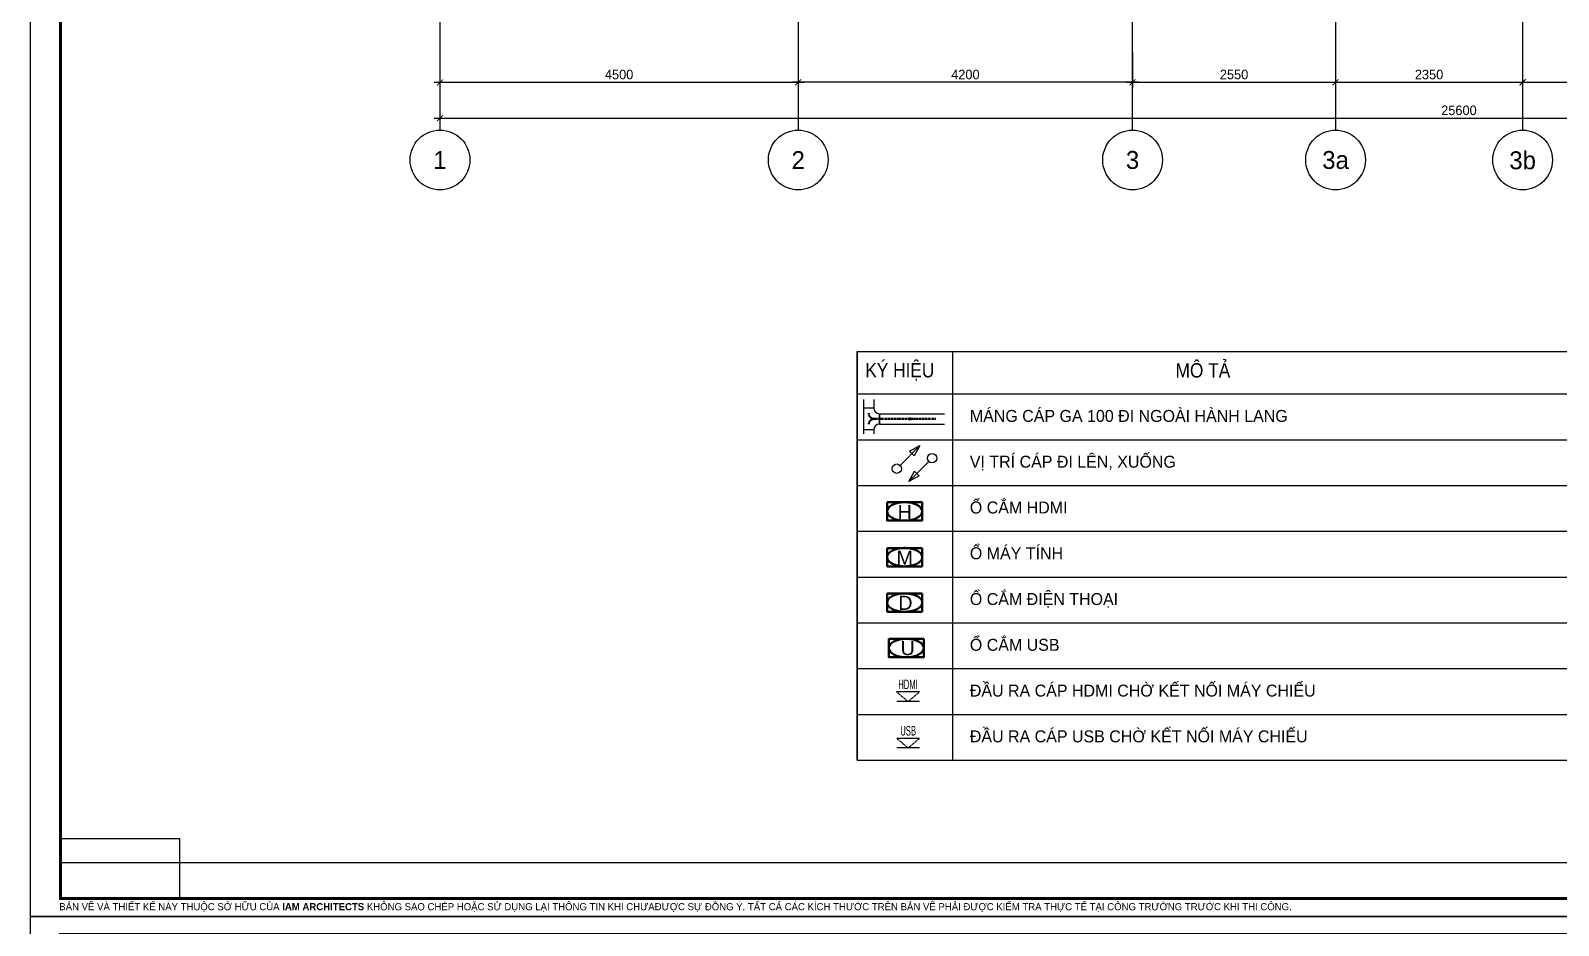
# Model space of a CAD drawing. Header units: inches. Extents: x 1721084 to 1854744, y 225101 to 488646.
# Drawn here: x 1721084 to 1740277, y 256489 to 267726 of the extents above; entities that cross this region are included whole.
import ezdxf
from ezdxf.enums import TextEntityAlignment as Align

# ---------------------------------------------------------------- set-up
doc = ezdxf.new("R2010")
doc.units = ezdxf.units.IN
doc.header["$MEASUREMENT"] = 0
for name, pattern in [('DASHED', [19.05, 12.7, -6.35]), ('X-PL-T4$0$X-GRID-TYPICAL$0$CENTER2', [1.125, 0.75, -0.125, 0.125, -0.125]), ('XR-EX-P-03$0$HIDDEN', [9.525, 6.35, -3.175])]:
    doc.linetypes.add(name, pattern=pattern)
for name, color, linetype in [('0-Khungten', 255, 'Continuous'), ('A-ANNO-DIM 100', 252, 'Continuous'), ('I.A.M TITLEBLOCK - A2 -H$0$A-TBLK-TEXT', 250, 'Continuous'), ('mang', 5, 'Continuous'), ('PN', 2, 'Continuous'), ('SYMBOL', 1, 'Continuous'), ('TEXT', 9, 'Continuous'), ('X-PL-T4$0$A-XREF', 250, 'Continuous'), ('X-PL-T4$0$X-GRID-TYPICAL$0$A-ANNO-DIM 75', 250, 'Continuous'), ('X-PL-T4$0$X-GRID-TYPICAL$0$A-GRID', 250, 'X-PL-T4$0$X-GRID-TYPICAL$0$CENTER2'), ('X-PL-T4$0$X-GRID-TYPICAL$0$A-GRID-SYMB', 250, 'Continuous'), ('X-PL-T4$0$X-PL-T4$0$A-XREF', 250, 'Continuous'), ('Xref$0$noi that13-5-2008$0$ID-FURN-ROOM-N', 6, 'Continuous')]:
    doc.layers.add(name, color=color, linetype=linetype)
for name, color, linetype, lineweight in [('TTLL', 252, 'DASHED', 50), ('XR-EX-P-03$0$OAP040__', 4, 'Continuous', 25), ('XR-EX-P-03$0$OAP6444_COM_E', 30, 'Continuous', 25)]:
    doc.layers.add(name, color=color, linetype=linetype, lineweight=lineweight)
doc.styles.add('I.A.M TITLEBLOCK - A2 -H$0$TITLE BLOCK', font='arial.ttf')
doc.styles.add('VNCC-text khungdam', font='vhblack.ttf')
doc.styles.add('VNCC-VnAvantH', font='vhavan.ttf')
doc.styles.add('X-PL-T4$0$X-GRID-TYPICAL$0$HDUNGARC', font='vn_vni.shx')
doc.styles.add('X-PL-T4$0$X-GRID-TYPICAL$0$SYMBTEXT', font='VAVON_.TTF')
doc.styles.add('XR-EX-P-03$0$Standard', font='arial.ttf')
doc.styles.add('XR-EX-P-03$0$Vn-Vni', font='vn_vni.shx', dxfattribs={"width": 0.75})
doc.styles.add('Xref$0$noi that13-5-2008$0$Arial', font='arial.ttf')
doc.dimstyles.new('X-PL-T4$0$X-GRID-TYPICAL$0$DIM-75', dxfattribs={"dimscale": 75, "dimtxt": 1.6, "dimasz": 1, "dimexe": 1, "dimexo": 1, "dimgap": 0.5, "dimtad": 1, "dimdec": 0, "dimzin": 0, "dimdsep": 46, "dimtxsty": 'X-PL-T4$0$X-GRID-TYPICAL$0$HDUNGARC', "dimblk": 'X-PL-T4$0$X-GRID-TYPICAL$0$_ArchTick', "dimcen": 2, "dimdle": 1, "dimclrd": 256, "dimclre": 9, "dimclrt": 3, "dimadec": 0, "dimazin": 0, "dimtfac": 1, "dimtdec": 0, "dimtix": 1, "dimtmove": 2, "dimatfit": 2, "dimfxl": 1, "dimtolj": 1, "dimtzin": 0, "dimarcsym": 2})

# ---------------------------------------------------------------- blocks, each defined once
blk = doc.blocks.new('X-PL-T4$0$X-GRID-TYPICAL$0$SYMB-GRID')
blk.add_circle((0, 0), 5)
at = {"color": 2, "style": 'X-PL-T4$0$X-GRID-TYPICAL$0$SYMBTEXT', "flags": 4}
blk.add_attdef('NUM', text='', height=3, dxfattribs=at).set_placement((0, 0), align=Align.MIDDLE)
blk = doc.blocks.new('X-PL-T4$0$X-GRID-TYPICAL$0$_ArchTick')
at = {"color": 0, "linetype": 'ByBlock', "const_width": 0.15}
blk.add_lwpolyline([(-0.5, -0.48), (0.5, 0.52)], dxfattribs=at)
blk = doc.blocks.new('*D448')
at = {"layer": 'Defpoints', "color": 0, "transparency": 16777216}
for p in [(0, -2600), (4500, -2600), (4500, -3050)]:
    blk.add_point(p, dxfattribs=at)
at = {"layer": 'X-PL-T4$0$X-GRID-TYPICAL$0$A-ANNO-DIM 75', "color": 9, "lineweight": -2, "transparency": 16777216}
for p, q in [((0, -2675), (0, -3125)), ((4500, -2675), (4500, -3125))]:
    blk.add_line(p, q, dxfattribs=at)
at = {"layer": 'X-PL-T4$0$X-GRID-TYPICAL$0$A-ANNO-DIM 75', "lineweight": -2, "transparency": 16777216}
blk.add_line((-75, -3050), (4575, -3050), dxfattribs=at)
at = {"layer": 'X-PL-T4$0$X-GRID-TYPICAL$0$A-ANNO-DIM 75', "lineweight": -2, "transparency": 16777216, "xscale": 75, "yscale": 75, "zscale": 75, "rotation": 180}
blk.add_blockref('X-PL-T4$0$X-GRID-TYPICAL$0$_ArchTick', (0, -3050), dxfattribs=at)
at = {"layer": 'X-PL-T4$0$X-GRID-TYPICAL$0$A-ANNO-DIM 75', "lineweight": -2, "transparency": 16777216, "xscale": 75, "yscale": 75, "zscale": 75}
blk.add_blockref('X-PL-T4$0$X-GRID-TYPICAL$0$_ArchTick', (4500, -3050), dxfattribs=at)
at = {"layer": 'X-PL-T4$0$X-GRID-TYPICAL$0$A-ANNO-DIM 75', "color": 3, "transparency": 16777216, "insert": (2250, -2952.5), "char_height": 120, "attachment_point": 5, "style": 'X-PL-T4$0$X-GRID-TYPICAL$0$HDUNGARC'}
blk.add_mtext('\\A1;4500', dxfattribs=at)
blk = doc.blocks.new('*D449')
at = {"layer": 'Defpoints', "color": 0, "transparency": 16777216}
for p in [(8700, -2600), (11250, -2600), (11250, -3050)]:
    blk.add_point(p, dxfattribs=at)
at = {"layer": 'X-PL-T4$0$X-GRID-TYPICAL$0$A-ANNO-DIM 75', "color": 9, "lineweight": -2, "transparency": 16777216}
for p, q in [((8700, -2675), (8700, -3125)), ((11250, -2675), (11250, -3125))]:
    blk.add_line(p, q, dxfattribs=at)
at = {"layer": 'X-PL-T4$0$X-GRID-TYPICAL$0$A-ANNO-DIM 75', "lineweight": -2, "transparency": 16777216}
blk.add_line((8625, -3050), (11325, -3050), dxfattribs=at)
at = {"layer": 'X-PL-T4$0$X-GRID-TYPICAL$0$A-ANNO-DIM 75', "lineweight": -2, "transparency": 16777216, "xscale": 75, "yscale": 75, "zscale": 75, "rotation": 180}
blk.add_blockref('X-PL-T4$0$X-GRID-TYPICAL$0$_ArchTick', (8700, -3050), dxfattribs=at)
at = {"layer": 'X-PL-T4$0$X-GRID-TYPICAL$0$A-ANNO-DIM 75', "lineweight": -2, "transparency": 16777216, "xscale": 75, "yscale": 75, "zscale": 75}
blk.add_blockref('X-PL-T4$0$X-GRID-TYPICAL$0$_ArchTick', (11250, -3050), dxfattribs=at)
at = {"layer": 'X-PL-T4$0$X-GRID-TYPICAL$0$A-ANNO-DIM 75', "color": 3, "transparency": 16777216, "insert": (9975, -2952.5), "char_height": 120, "attachment_point": 5, "style": 'X-PL-T4$0$X-GRID-TYPICAL$0$HDUNGARC'}
blk.add_mtext('\\A1;2550', dxfattribs=at)
blk = doc.blocks.new('*D452')
at = {"layer": 'Defpoints', "color": 0, "transparency": 16777216}
for p in [(0, -2600), (25600, -2600), (25600, -3500)]:
    blk.add_point(p, dxfattribs=at)
at = {"layer": 'X-PL-T4$0$X-GRID-TYPICAL$0$A-ANNO-DIM 75', "color": 9, "lineweight": -2, "transparency": 16777216}
for p, q in [((0, -2675), (0, -3575)), ((25600, -2675), (25600, -3575))]:
    blk.add_line(p, q, dxfattribs=at)
at = {"layer": 'X-PL-T4$0$X-GRID-TYPICAL$0$A-ANNO-DIM 75', "lineweight": -2, "transparency": 16777216}
blk.add_line((-75, -3500), (25675, -3500), dxfattribs=at)
at = {"layer": 'X-PL-T4$0$X-GRID-TYPICAL$0$A-ANNO-DIM 75', "lineweight": -2, "transparency": 16777216, "xscale": 75, "yscale": 75, "zscale": 75, "rotation": 180}
blk.add_blockref('X-PL-T4$0$X-GRID-TYPICAL$0$_ArchTick', (0, -3500), dxfattribs=at)
at = {"layer": 'X-PL-T4$0$X-GRID-TYPICAL$0$A-ANNO-DIM 75', "lineweight": -2, "transparency": 16777216, "xscale": 75, "yscale": 75, "zscale": 75}
blk.add_blockref('X-PL-T4$0$X-GRID-TYPICAL$0$_ArchTick', (25600, -3500), dxfattribs=at)
at = {"layer": 'X-PL-T4$0$X-GRID-TYPICAL$0$A-ANNO-DIM 75', "color": 3, "transparency": 16777216, "insert": (12800, -3402.5), "char_height": 120, "attachment_point": 5, "style": 'X-PL-T4$0$X-GRID-TYPICAL$0$HDUNGARC'}
blk.add_mtext('\\A1;25600', dxfattribs=at)
blk = doc.blocks.new('*D462')
at = {"layer": 'Defpoints', "color": 0, "transparency": 16777216}
for p in [(4500, -2600), (8700, -2600), (4500, -3050)]:
    blk.add_point(p, dxfattribs=at)
at = {"layer": 'X-PL-T4$0$X-GRID-TYPICAL$0$A-ANNO-DIM 75', "color": 9, "lineweight": -2, "transparency": 16777216}
for p, q in [((4500, -2675), (4500, -3125)), ((8700, -2675), (8700, -3125))]:
    blk.add_line(p, q, dxfattribs=at)
at = {"layer": 'X-PL-T4$0$X-GRID-TYPICAL$0$A-ANNO-DIM 75', "lineweight": -2, "transparency": 16777216}
blk.add_line((8775, -3050), (4425, -3050), dxfattribs=at)
at = {"layer": 'X-PL-T4$0$X-GRID-TYPICAL$0$A-ANNO-DIM 75', "lineweight": -2, "transparency": 16777216, "xscale": 75, "yscale": 75, "zscale": 75, "rotation": 180}
blk.add_blockref('X-PL-T4$0$X-GRID-TYPICAL$0$_ArchTick', (4500, -3050), dxfattribs=at)
at = {"layer": 'X-PL-T4$0$X-GRID-TYPICAL$0$A-ANNO-DIM 75', "lineweight": -2, "transparency": 16777216, "xscale": 75, "yscale": 75, "zscale": 75}
blk.add_blockref('X-PL-T4$0$X-GRID-TYPICAL$0$_ArchTick', (8700, -3050), dxfattribs=at)
at = {"layer": 'X-PL-T4$0$X-GRID-TYPICAL$0$A-ANNO-DIM 75', "color": 3, "transparency": 16777216, "insert": (6600, -2952.5), "char_height": 120, "attachment_point": 5, "style": 'X-PL-T4$0$X-GRID-TYPICAL$0$HDUNGARC'}
blk.add_mtext('\\A1;4200', dxfattribs=at)
blk = doc.blocks.new('*D464')
at = {"layer": 'Defpoints', "color": 0, "transparency": 16777216}
for p in [(11250, -2600), (13600, -2600), (13600, -3050)]:
    blk.add_point(p, dxfattribs=at)
at = {"layer": 'X-PL-T4$0$X-GRID-TYPICAL$0$A-ANNO-DIM 75', "color": 9, "lineweight": -2, "transparency": 16777216}
for p, q in [((11250, -2675), (11250, -3125)), ((13600, -2675), (13600, -3125))]:
    blk.add_line(p, q, dxfattribs=at)
at = {"layer": 'X-PL-T4$0$X-GRID-TYPICAL$0$A-ANNO-DIM 75', "lineweight": -2, "transparency": 16777216}
blk.add_line((11175, -3050), (13675, -3050), dxfattribs=at)
at = {"layer": 'X-PL-T4$0$X-GRID-TYPICAL$0$A-ANNO-DIM 75', "lineweight": -2, "transparency": 16777216, "xscale": 75, "yscale": 75, "zscale": 75, "rotation": 180}
blk.add_blockref('X-PL-T4$0$X-GRID-TYPICAL$0$_ArchTick', (11250, -3050), dxfattribs=at)
at = {"layer": 'X-PL-T4$0$X-GRID-TYPICAL$0$A-ANNO-DIM 75', "lineweight": -2, "transparency": 16777216, "xscale": 75, "yscale": 75, "zscale": 75}
blk.add_blockref('X-PL-T4$0$X-GRID-TYPICAL$0$_ArchTick', (13600, -3050), dxfattribs=at)
at = {"layer": 'X-PL-T4$0$X-GRID-TYPICAL$0$A-ANNO-DIM 75', "color": 3, "transparency": 16777216, "insert": (12425, -2952.5), "char_height": 120, "attachment_point": 5, "style": 'X-PL-T4$0$X-GRID-TYPICAL$0$HDUNGARC'}
blk.add_mtext('\\A1;2350', dxfattribs=at)
blk = doc.blocks.new('*D465')
at = {"layer": 'Defpoints', "color": 0, "transparency": 16777216}
for p in [(13600, -2600), (15100, -2600), (15100, -3050)]:
    blk.add_point(p, dxfattribs=at)
at = {"layer": 'X-PL-T4$0$X-GRID-TYPICAL$0$A-ANNO-DIM 75', "color": 9, "lineweight": -2, "transparency": 16777216}
for p, q in [((13600, -2675), (13600, -3125)), ((15100, -2675), (15100, -3125))]:
    blk.add_line(p, q, dxfattribs=at)
at = {"layer": 'X-PL-T4$0$X-GRID-TYPICAL$0$A-ANNO-DIM 75', "lineweight": -2, "transparency": 16777216}
blk.add_line((13525, -3050), (15175, -3050), dxfattribs=at)
at = {"layer": 'X-PL-T4$0$X-GRID-TYPICAL$0$A-ANNO-DIM 75', "lineweight": -2, "transparency": 16777216, "xscale": 75, "yscale": 75, "zscale": 75, "rotation": 180}
blk.add_blockref('X-PL-T4$0$X-GRID-TYPICAL$0$_ArchTick', (13600, -3050), dxfattribs=at)
at = {"layer": 'X-PL-T4$0$X-GRID-TYPICAL$0$A-ANNO-DIM 75', "lineweight": -2, "transparency": 16777216, "xscale": 75, "yscale": 75, "zscale": 75}
blk.add_blockref('X-PL-T4$0$X-GRID-TYPICAL$0$_ArchTick', (15100, -3050), dxfattribs=at)
at = {"layer": 'X-PL-T4$0$X-GRID-TYPICAL$0$A-ANNO-DIM 75', "color": 3, "transparency": 16777216, "insert": (14350, -2952.5), "char_height": 120, "attachment_point": 5, "style": 'X-PL-T4$0$X-GRID-TYPICAL$0$HDUNGARC'}
blk.add_mtext('\\A1;1500', dxfattribs=at)
blk = doc.blocks.new('I.A.M TITLEBLOCK - A2 -H')
at = {"const_width": 0.5}
blk.add_lwpolyline([(5, 3), (592, 3), (590, 417), (5, 417)], close=True, dxfattribs=at)
at = {"layer": 'Defpoints'}
blk.add_lwpolyline([(0, 420), (594, 420), (594, 0), (0, 0)], close=True, dxfattribs=at)
at = {"layer": 'Defpoints', "color": 8}
blk.add_lwpolyline([(5, 3), (25, 3), (25, 13), (5, 13)], close=True, dxfattribs=at)
at = {"layer": 'I.A.M TITLEBLOCK - A2 -H$0$A-TBLK-TEXT', "color": 2, "lineweight": 0, "insert": (4.81, 2.24), "char_height": 1.2, "width": 216.8663, "attachment_point": 1, "style": 'I.A.M TITLEBLOCK - A2 -H$0$TITLE BLOCK'}
blk.add_mtext('\\pt1.8;{\\fVNI-Avo|b0|i0|c0|p2;BAÛN VEÕ VAØ THIEÁT KEÁ NAØY THUOÄC SÔÛ HÖÕU CUÛA \\fVNI-Avo|b1|i0|c0|p2;IAM ARCHITECTS\\fVNI-Avo|b0|i0|c0|p2; KHOÂNG SAO CHEÙP HOAËC SÖÛ DUÏNG LAÏI THOÂNG TIN KHI CHÖAÑÖÔÏC SÖÏ ÑOÀNG YÙ. TAÁT CAÛ CAÙC KÍCH THÖÔÙC TREÂN BAÛN VEÕ PHAÛI ÑÖÔÏC KIEÅM TRA THÖÏC TEÁ TAÏI COÂNG TRÖÔØNG TRÖÔÙC KHI THI COÂNG.}', dxfattribs=at)
blk = doc.blocks.new('O MANG')
at = {"layer": 'TTLL', "color": 2, "linetype": 'ByBlock', "ltscale": 250}
blk.add_lwpolyline([(-192676, 105212), (-192091, 105212), (-192091, 104905), (-192676, 104905)], close=True, dxfattribs=at)
at = {"layer": 'TTLL', "color": 7, "linetype": 'ByBlock', "ltscale": 250}
blk.add_ellipse((-192383, 105059), major_axis=(-293, 0), ratio=0.525838, dxfattribs=at)
at = {"layer": 'Xref$0$noi that13-5-2008$0$ID-FURN-ROOM-N', "insert": (-192611, 104931), "char_height": 236.4, "width": 579.73, "attachment_point": 7, "style": 'Xref$0$noi that13-5-2008$0$Arial'}
blk.add_mtext(' M', dxfattribs=at)
blk = doc.blocks.new('O DIEN THOAI')
at = {"layer": 'TTLL', "color": 2, "linetype": 'ByBlock', "ltscale": 250}
blk.add_lwpolyline([(-192674, 104452), (-192089, 104452), (-192089, 104145), (-192674, 104145)], close=True, dxfattribs=at)
at = {"layer": 'TTLL', "color": 7, "linetype": 'ByBlock', "ltscale": 250}
blk.add_ellipse((-192382, 104299), major_axis=(-293, 0), ratio=0.525838, dxfattribs=at)
at = {"layer": 'Xref$0$noi that13-5-2008$0$ID-FURN-ROOM-N', "insert": (-192581, 104176), "char_height": 236.4, "width": 579.73, "attachment_point": 7, "style": 'Xref$0$noi that13-5-2008$0$Arial'}
blk.add_mtext(' D', dxfattribs=at)
blk = doc.blocks.new('SDGDFSGF')
at = {"layer": 'SYMBOL', "color": 1}
for p, q in [((-192312, 106329), (-191979, 106661)), ((-192312, 106329), (-191979, 106661)), ((-192312, 106329), (-192218, 106501)), ((-192312, 106329), (-192218, 106501)), ((-192218, 106501), (-192139, 106423)), ((-192218, 106501), (-192139, 106423)), ((-192139, 106423), (-192312, 106329)), ((-192139, 106423), (-192312, 106329))]:
    blk.add_line(p, q, dxfattribs=at)
at = {"layer": 'SYMBOL', "color": 1, "linetype": 'Continuous'}
blk.add_circle((-191924, 106717), 78.4, dxfattribs=at)
blk.add_circle((-191924, 106717), 78.4, dxfattribs=at)
blk = doc.blocks.new('XR-EX-P-03$0$TEL')
at = {"linetype": 'XR-EX-P-03$0$HIDDEN'}
for p, q in [((5405, 19800), (5315, 19875)), ((5495, 19875), (5405, 19800))]:
    blk.add_line(p, q, dxfattribs=at)
at = {"color": 0}
for points in [[(5315, 19875), (5495, 19875)], [(5315, 19800), (5495, 19800)]]:
    blk.add_lwpolyline(points, dxfattribs=at)
at = {"style": 'XR-EX-P-03$0$Standard', "width": 0.8}
blk.add_attdef('1', text='', height=150, dxfattribs=at).set_placement((5405, 19900), align=Align.BOTTOM_CENTER)
blk = doc.blocks.new('*U681')
at = {"layer": 'XR-EX-P-03$0$OAP6444_COM_E', "xscale": 1.333333333333333, "yscale": 1.333333333333333, "zscale": 1.333333333333333}
blk.add_blockref('XR-EX-P-03$0$TEL', (-7207, -26400), dxfattribs=at)
at = {"layer": 'XR-EX-P-03$0$OAP040__', "style": 'XR-EX-P-03$0$Vn-Vni', "width": 0.75}
blk.add_attdef('N_1', text='', height=200, dxfattribs=at).set_placement((0, 100), align=Align.BOTTOM_CENTER)
blk = doc.blocks.new('X-PL-T4$0$X-GRID-TYPICAL')
at = {"layer": 'X-PL-T4$0$X-GRID-TYPICAL$0$A-GRID', "ltscale": 8}
for p, q in [((0, 14420), (0, -3650)), ((4500, 14420), (4500, -3650)), ((8700, -3650), (8700, 14420))]:
    blk.add_line(p, q, dxfattribs=at)
for points in [[(11250, 4500), (11250, -3650)], [(13600, 4500), (13600, -3650)]]:
    blk.add_lwpolyline(points, dxfattribs=at)
at = {"layer": 'X-PL-T4$0$X-GRID-TYPICAL$0$A-GRID-SYMB'}
ref = blk.add_blockref('X-PL-T4$0$X-GRID-TYPICAL$0$SYMB-GRID', (0, -4025), dxfattribs=dict(at, xscale=75, yscale=75, zscale=75))
ref.add_attrib('NUM', '1', dxfattribs={"layer": '0', "color": 2, "height": 225, "style": 'X-PL-T4$0$X-GRID-TYPICAL$0$SYMBTEXT'}).set_placement((0, -4025), align=Align.MIDDLE)
ref = blk.add_blockref('X-PL-T4$0$X-GRID-TYPICAL$0$SYMB-GRID', (4500, -4025), dxfattribs=dict(at, xscale=75, yscale=75, zscale=75))
ref.add_attrib('NUM', '2', dxfattribs={"layer": '0', "color": 2, "height": 225, "style": 'X-PL-T4$0$X-GRID-TYPICAL$0$SYMBTEXT'}).set_placement((4500, -4025), align=Align.MIDDLE)
ref = blk.add_blockref('X-PL-T4$0$X-GRID-TYPICAL$0$SYMB-GRID', (8700, -4025), dxfattribs=dict(at, xscale=75, yscale=75, zscale=75))
ref.add_attrib('NUM', '3', dxfattribs={"layer": '0', "color": 2, "height": 225, "style": 'X-PL-T4$0$X-GRID-TYPICAL$0$SYMBTEXT'}).set_placement((8700, -4025), align=Align.MIDDLE)
ref = blk.add_blockref('X-PL-T4$0$X-GRID-TYPICAL$0$SYMB-GRID', (11250, -4025), dxfattribs=dict(at, xscale=75, yscale=75, zscale=75))
ref.add_attrib('NUM', '3a', dxfattribs={"layer": '0', "color": 2, "height": 225, "style": 'X-PL-T4$0$X-GRID-TYPICAL$0$SYMBTEXT'}).set_placement((11250, -4025), align=Align.MIDDLE)
ref = blk.add_blockref('X-PL-T4$0$X-GRID-TYPICAL$0$SYMB-GRID', (13600, -4025), dxfattribs=dict(at, xscale=75, yscale=75, zscale=75))
ref.add_attrib('NUM', '3b', dxfattribs={"layer": '0', "color": 2, "height": 225, "style": 'X-PL-T4$0$X-GRID-TYPICAL$0$SYMBTEXT'}).set_placement((13600, -4025), align=Align.MIDDLE)
at = {"layer": 'X-PL-T4$0$X-GRID-TYPICAL$0$A-ANNO-DIM 75'}
for base, p1, p2, picture, middle in [((4500, -3050), (0, -2600), (4500, -2600), '*D448', (2250, -2952.5)), ((25600, -3500), (0, -2600), (25600, -2600), '*D452', (12800, -3402.5)), ((11250, -3050), (8700, -2600), (11250, -2600), '*D449', (9975, -2952.5)), ((13600, -3050), (11250, -2600), (13600, -2600), '*D464', (12425, -2952.5)), ((15100, -3050), (13600, -2600), (15100, -2600), '*D465', (14350, -2952.5))]:
    dim = blk.add_linear_dim(base=base, p1=p1, p2=p2, dimstyle='X-PL-T4$0$X-GRID-TYPICAL$0$DIM-75', dxfattribs=at)
    dim.commit()
    dim.dimension.update_dxf_attribs({"geometry": picture, "text_midpoint": middle})
dim = blk.add_linear_dim(base=(4500, -3050), p1=(8700, -2600), p2=(4500, -2600), angle=180, dimstyle='X-PL-T4$0$X-GRID-TYPICAL$0$DIM-75', dxfattribs=at)
dim.commit()
dim.dimension.update_dxf_attribs({"geometry": '*D462', "text_midpoint": (6600, -2952.5)})
blk = doc.blocks.new('X-PL-T4$0$X-PL-T4')
at = {"layer": 'Defpoints', "color": 5}
blk.add_lwpolyline([(34318, -12850), (-4757, -12850), (-4757, 17750), (34318, 17750)], close=True, dxfattribs=at)
at = {"layer": 'X-PL-T4$0$X-PL-T4$0$A-XREF'}
blk.add_blockref('X-PL-T4$0$X-GRID-TYPICAL', (0, 0), dxfattribs=at)
blk = doc.blocks.new('X-PL-T4')
at = {"layer": 'X-PL-T4$0$A-XREF'}
blk.add_blockref('X-PL-T4$0$X-PL-T4', (0, 0), dxfattribs=at)

msp = doc.modelspace()

# ---------------------------------------------------------------- block references
msp.add_blockref('X-PL-T4', (1726226.7, 270126.4))
at = {"layer": 'A-ANNO-DIM 100', "xscale": 75, "yscale": 75, "zscale": 75}
msp.add_blockref('I.A.M TITLEBLOCK - A2 -H', (1721083.5, 225101), dxfattribs=at)

# ---------------------------------------------------------------- next in the draw order: linework, layer by layer
at = {"layer": 'mang'}
for p, q in [((1731547.1, 263094.3), (1731547.1, 262662.7)), ((1731676.5, 262986.4), (1731547.1, 262986.4)), ((1731676.5, 263094.3), (1731676.5, 262986.4)), ((1731748.5, 262914.4), (1732563.1, 262914.4)), ((1731748.5, 262914.4), (1731748.5, 262785)), ((1731748.5, 262785), (1732564.8, 262785)), ((1731676.5, 262713), (1731547.1, 262713)), ((1731676.5, 262713), (1731676.5, 262662.7))]:
    msp.add_line(p, q, dxfattribs=at)
for centre, start, end in [((1731748.5, 262986.4), 180, 270), ((1731748.5, 262713), 90, 180)]:
    msp.add_arc(centre, 71.9, start, end, dxfattribs=at)
at = {"layer": 'PN', "color": 4, "linetype": 'Continuous'}
for p, q in [((1731676.5, 262850.1), (1731676.5, 262849.3)), ((1731748.5, 262785), (1731748.5, 262914.4))]:
    msp.add_line(p, q, dxfattribs=at)
at = {"layer": 'SYMBOL', "color": 1}
for p, q in [((1732254.8, 262515.6), (1732005.5, 262266.3)), ((1732254.8, 262515.6), (1732005.5, 262266.3)), ((1732254.8, 262515.6), (1732005.5, 262266.3)), ((1732254.8, 262515.6), (1732005.5, 262266.3)), ((1732125.7, 262445.2), (1732254.8, 262515.6)), ((1732125.7, 262445.2), (1732254.8, 262515.6)), ((1732125.7, 262445.2), (1732254.8, 262515.6)), ((1732125.7, 262445.2), (1732254.8, 262515.6)), ((1732184.7, 262386.4), (1732125.7, 262445.2)), ((1732184.7, 262386.4), (1732125.7, 262445.2)), ((1732184.7, 262386.4), (1732125.7, 262445.2)), ((1732184.7, 262386.4), (1732125.7, 262445.2)), ((1732254.8, 262515.6), (1732184.7, 262386.4)), ((1732254.8, 262515.6), (1732184.7, 262386.4)), ((1732254.8, 262515.6), (1732184.7, 262386.4)), ((1732254.8, 262515.6), (1732184.7, 262386.4))]:
    msp.add_line(p, q, dxfattribs=at)
at = {"layer": 'SYMBOL', "color": 1, "linetype": 'Continuous'}
msp.add_circle((1731963.9, 262224.7), 58.8, dxfattribs=at)
msp.add_circle((1731963.9, 262224.7), 58.8, dxfattribs=at)
msp.add_circle((1731963.9, 262224.7), 58.8, dxfattribs=at)
msp.add_circle((1731963.9, 262224.7), 58.8, dxfattribs=at)
at = {"layer": 'SYMBOL', "color": 1}
msp.add_solid([(1732222.7, 262849.7), (1732116.9, 262827.5), (1732116.9, 262871.9)], dxfattribs=at)
at = {"layer": 'TEXT', "color": 3}
for p, q in [((1731468.6, 263698), (1744148.3, 263698)), ((1731468.6, 263698), (1731468.6, 258564.4)), ((1731468.6, 263698), (1744285.1, 263698)), ((1731468.6, 258564.4), (1731468.6, 263698)), ((1732666, 263698), (1732666, 258564.4)), ((1731468.6, 263163.6), (1744285.1, 263163.6)), ((1731468.6, 263163.6), (1744285.1, 263163.6)), ((1731468.6, 263163.6), (1744285.1, 263163.6)), ((1731468.6, 263163.6), (1744285.1, 263163.6)), ((1731468.6, 262588.7), (1744285.1, 262588.7)), ((1731468.6, 262588.7), (1744285.1, 262588.7)), ((1731468.6, 262013.8), (1744285.1, 262013.8)), ((1731468.6, 261438.9), (1744285.1, 261438.9)), ((1731468.6, 260864), (1744285.1, 260864)), ((1731468.6, 260289.1), (1757101.5, 260289.1)), ((1731468.6, 259714.2), (1744285.1, 259714.2)), ((1731468.6, 259714.2), (1744285.1, 259714.2)), ((1731468.6, 259139.3), (1744285.1, 259139.3)), ((1731468.6, 258564.4), (1744285.1, 258564.4))]:
    msp.add_line(p, q, dxfattribs=at)
at = {"layer": 'TTLL'}
msp.add_line((1731683.7, 262849.7), (1732454.3, 262849.7), dxfattribs=at)
at = {"layer": 'TTLL', "color": 2, "linetype": 'ByBlock', "ltscale": 250}
for points in [[(1731843.5, 261802.8), (1732282.3, 261802.8), (1732282.3, 261572), (1731843.5, 261572)], [(1731865.1, 260087), (1732304, 260087), (1732304, 259856.3), (1731865.1, 259856.3)]]:
    msp.add_lwpolyline(points, close=True, dxfattribs=at)
at = {"layer": 'TTLL'}
for centre, start, end in [((1731683.7, 262921.6), 180, 270), ((1731683.7, 262777.8), 90, 180)]:
    msp.add_arc(centre, 71.9, start, end, dxfattribs=at)
at = {"layer": 'TTLL', "color": 7, "linetype": 'ByBlock', "ltscale": 250}
for centre in [(1732062.9, 261687.4), (1732084.6, 259971.7)]:
    msp.add_ellipse(centre, major_axis=(-219.4, 0), ratio=0.5258385, dxfattribs=at)

# ---------------------------------------------------------------- next in the draw order: block references
at = {"layer": 'A-ANNO-DIM 100', "xscale": 75, "yscale": 75, "zscale": 75}
msp.add_blockref('I.A.M TITLEBLOCK - A2 -H', (1721083.5, 256601), dxfattribs=at)
at = {"layer": 'TTLL', "xscale": 0.75, "yscale": 0.75, "zscale": 0.75}
for name in ['SDGDFSGF', 'O MANG', 'O DIEN THOAI']:
    msp.add_blockref(name, (1876350.8, 182318.8), dxfattribs=at)
at = {"layer": 'Xref$0$noi that13-5-2008$0$ID-FURN-ROOM-N'}
ref = msp.add_blockref('*U681', (1732107.2, 259300.5), dxfattribs=dict(at, xscale=-1.2, yscale=1.2, zscale=1.2, rotation=0.1244862860085938))
ref.add_attrib('N_1', 'HDMI', dxfattribs={"layer": 'XR-EX-P-03$0$OAP040__', "height": 120, "rotation": 0.12449, "style": 'XR-EX-P-03$0$Vn-Vni', "width": 0.6}).set_placement((1732106.9, 259420.5), align=Align.BOTTOM_CENTER)
ref = msp.add_blockref('*U681', (1732108, 258717.2), dxfattribs=dict(at, xscale=-1.2, yscale=1.2, zscale=1.2, rotation=0.1244862860085938))
ref.add_attrib('N_1', 'USB', dxfattribs={"layer": 'XR-EX-P-03$0$OAP040__', "height": 120, "rotation": 0.12449, "style": 'XR-EX-P-03$0$Vn-Vni', "width": 0.6}).set_placement((1732107.8, 258837.2), align=Align.BOTTOM_CENTER)

# ---------------------------------------------------------------- next in the draw order: texts
at = {"layer": '0-Khungten', "style": 'VNCC-text khungdam', "width": 0.9}
for s, p in [('ký hiÖu', (1731569.4, 263370.8)), ('m« t¶', (1735467.2, 263369.1))]:
    msp.add_text(s, height=180.14, dxfattribs=at).set_placement(p)
at = {"layer": '0-Khungten', "style": 'VNCC-VnAvantH'}
for s, height, p in [('m¸ng c¸p ga 100 ®i ngoµi hµnh lang', 150.121, (1732882.8, 262811.8)), ('vÞ trÝ c¸p ®i lªn, xuèng', 150.121, (1732882.8, 262236.9)), ('æ c¾m HDMI', 150.12, (1732882.8, 261662)), ('æ m¸y tÝnh', 150.12, (1732882.8, 261087.1)), ('æ c¾m ®iÖn tho¹i', 150.121, (1732882.8, 260512.2)), ('æ c¾m USB', 150.12, (1732882.8, 259937.3)), ('§ÇU RA C¸P HDMI CHê KÕT NèI M¸Y CHIÕU', 150.121, (1732882.8, 259362.4)), ('§ÇU RA C¸P USB CHê KÕT NèI M¸Y CHIÕU', 150.121, (1732882.8, 258787.6))]:
    msp.add_text(s, height=height, dxfattribs=at).set_placement(p)
at = {"layer": 'Xref$0$noi that13-5-2008$0$ID-FURN-ROOM-N', "char_height": 177.3, "width": 434.796, "attachment_point": 7, "style": 'Xref$0$noi that13-5-2008$0$Arial'}
for s, insert in [('H', (1731975.1, 261591.4)), ('U', (1732012.8, 259879.4))]:
    msp.add_mtext(s, dxfattribs=dict(at, insert=insert))

doc.saveas('drawing.dxf')
